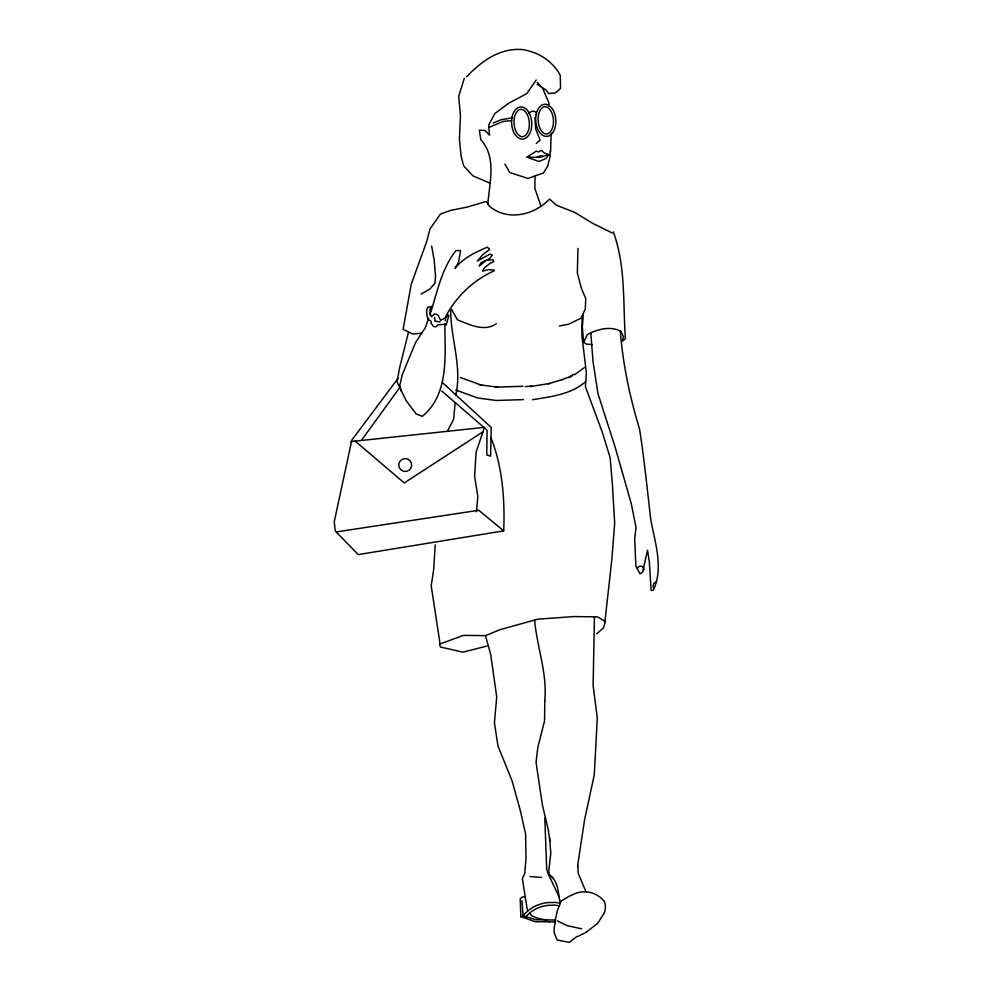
<?xml version="1.0" encoding="UTF-8"?>
<svg xmlns="http://www.w3.org/2000/svg" width="992" height="992" viewBox="0 0 992 992"><rect width="100%" height="100%" fill="white"/><g stroke="black" fill="none" stroke-linecap="round" stroke-linejoin="round"><path stroke-width="1.49" d="M534.998 176.254L534.849 188.468L540.876 205.852M548.861 106.132L548.911 102.746L542.537 88.152L537.267 82.311M550.151 151.23L550.089 156.575L547.683 166.148L543.442 172.968L527.992 178.448L509.727 172.546L504.916 164.077M544.806 700.563L544.546 720.862L537.776 747.522L536.052 762.451L542.401 804.872L548.514 830.924M582.118 317.849L581.895 335.854L586.346 372.583L585.404 386.644L602.082 431.607L610.167 457.672L612.436 485.212L614.693 523.106L611.965 558.223L604.872 622.12M577.976 248.273L577.332 273.036L581.709 289.242L585.751 298.468L585.28 309.157L580.915 318.271L568.614 324.223L559.426 325.959M594.456 616.826L593.117 685.571L597.296 718.034L594.295 774.64L584.561 819.913L577.592 865.867M550.585 151.999L551.143 133.337M435.215 544.868L433.702 569.296L431.21 585.751L440.076 643.92L463.438 635.376L485.584 635.649L499.844 629.722L537.85 619.169L573.798 616.565L597.469 616.863L605.38 621.55L603.446 627.961L596.824 633.665M583.246 315.245L582.329 327.013L583.668 342.314L587.252 334.713C597.11 329.158 610.452 325.686 620.918 331.316L623.472 336.697L622.319 341.273L625.406 338.694C622.877 303.006 625.853 266.042 613.316 231.905M455.154 402.839L453.592 419.368L447.442 431.284M476.445 511.773L477.834 496.508L474.598 476.172L476.098 452.178L484.456 427.341L350.697 441.614M444.887 324.136C444.862 355.434 449.413 394.047 422.307 416.355L416.218 413.986L406.026 400.446L397.085 381.994L399.553 367.945L408.406 332.481M445.259 320.751L445.706 316.572C456.109 296.608 473.482 280.178 493.979 270.903L494.425 270.146L488.647 269.638L482.521 271.089L484.518 267.728L490.259 263.215L493.768 261.727L493.024 259.755L486.477 260.115L479.198 266.129L481.095 262.669L489.552 258.627L492.317 255.167L490.036 254.051L477.288 261.094L482.72 254.721L489.664 249.451L487.394 247.132C475.515 252.253 463.165 257.97 455.043 268.448L458.614 262.062L460.623 250.616L456.035 250.567C441.452 268.534 437.174 292.814 430.02 314.414L429.896 314.762M455.75 395.386C462.297 366.842 450.79 339.103 450.69 310.856M487.89 203.918C489.366 182.516 496.967 157.554 480.785 139.661L479.372 130.15L485.038 130.547L489.564 135.185L488.597 125.24L494.859 113.534L509.07 103.019L526.752 93.632L536.201 80.005M544.72 700.997C547.547 673.68 536.957 647.119 534.589 620.074M548.874 870.418L550.808 853.046L549.518 837.608M554.826 922.572L557.244 910.892L561.001 901.406M555.446 922.362L554.181 927.26L554.119 932.604L557.082 939.957L569.272 942.4L576.984 936.386M446.164 325.14L448.917 315.22M464.306 78.331L458.726 96.274L460.449 116.163L459.395 139.066L461.044 155.893L463.648 165.862L473.01 175.906L490.494 183.334M428.668 318.221L425.27 327.782L415.586 342.5L402.194 374.852L399.776 385.516L401.227 391.208M604.463 912.615L597.779 923.217L586.21 932.244M361.993 439.617L398.97 388.566M397.891 378.622L351.813 440.126L334.217 521.891L335.308 531.067L358.248 554.602L503.713 530.881C504.916 499.447 502.597 467.046 490.891 437.571M548.861 154.603L545.935 158.484L538.978 161.498L527.174 157.232L539.388 157.381L548.861 154.603L544.298 153.004L541.57 150.338L538.396 151.937L536.275 151.168L526.752 157.294M431.644 306.788L430.094 308.735L430.032 313.323L431.52 316.721L434.285 314.142L436.133 314.166L438.092 315.282L440.646 320.329L446.028 317.341L448.024 315.072M466.612 76.843C481.356 61.144 500.104 47.554 522.722 49.6C538.544 52.179 552.656 61.058 560.269 75.392L560.542 88.387L555.47 92.901L548.588 93.583L546.009 90.061L537.242 84.27M536.3 143.406L540.094 140.108L535.643 128.898L534.986 117.527M569.123 377.63L573.302 374.294M585.751 381.449C571.442 394.456 550.845 396.626 532.53 399.739M574.529 374.716L584.548 367.536M483.228 431.644L404.228 482.93L355.099 441.056M561.063 901.046L570.623 895.379M421.104 294.103L430.02 288.87L434.992 283.154L435.525 275.85L434.198 260.226L431.644 246.004M496.372 323.652C484.307 332.258 469.414 324.533 457.461 319.771L451.472 309.33M577.753 936.46L586.136 932.282M489.329 127.261L503.155 121.458L511.636 120.565M493.21 123.008L501.22 119.722L512.083 117.887M561.894 379.738L572.644 375.621M536.957 157.158L540.714 155.831L543.132 156.5M548.241 383.83L562.811 379.428M485.683 201.599L466.947 207.154L450.864 210.341L440.448 214.024L430.007 228.842L426.796 241.354L411.308 283.948L403.099 329.356L412.97 334.056L421.699 333.213M486.985 646.04L462.892 652.178L440.374 646.982L439.555 644.155M431.83 306.404L427.825 307.185L426.696 309.789L426.957 315.58L428.11 319.412L431.136 321.296L431.111 323.268L433.69 326.678L436.418 326.715L437.534 324.88L445.619 324.21M530.41 386.558L549.99 383.42M336.821 531.848L478.752 510.272L503.713 530.881M525.376 386.657L531.613 385.975M495.752 387.14L522.933 386.285M523.354 399.615L496.174 400.483L477.536 397.953L455.812 390.042M525.276 896.991L522.189 896.991L520.205 898.752L520.862 916.844M549.531 921.915L555.036 921.915M547.324 919.931L535.643 919.708L523.069 915.74L521.966 900.736M592.398 344.584L586.594 344.137L583.916 342.352M530.05 876.531L541.496 877.436M435.141 321.284L440.101 321.83M549.345 921.853L535.159 921.667L520.701 916.583M479.334 384.735L497.972 387.264M581.672 928.81L566.866 925.561L557.318 920.861M555.036 919.931C547.063 920.241 538.594 919.596 531.452 915.517L529.691 913.024M460.375 377.506L482.112 385.417M612.213 232.984L592.472 223.237L574.604 212.325L556.351 205.22L549.556 199.02C534.217 215.338 507.148 221.625 489.118 205.902L486.464 201.624M549.159 874.919C558.942 880.958 557.864 893.532 560.269 903.328M441.725 390.96L487.072 430.156L486.762 454.931L490.569 456.184L491.251 427.478L442.916 382.999M552.941 878.019L549.221 874.498L548.898 871.658M528.141 910.817L527.26 909.565L522.375 878.726L524.731 873.406L526.008 858.588L525.562 833.689L520.081 809.621L512.033 780.816L497.959 745.922L494.425 722.858L496.719 696.905L490.705 654.484L485.584 636.083M558.942 896.669L547.981 873.369L546.691 868.831L544.806 818.115M586.012 891.858L578.212 873.32L577.877 865.346M434.595 317.428L435.141 320.738M548.464 831.408L550.014 841.328M620.31 331.055C622.902 364.362 629.821 397.073 639.555 429.015C644.18 458.738 647.206 488.659 650.616 518.531C654.633 541.818 663.995 567.337 653.368 590.153L651.149 590.525L649.351 562.067L647.528 550.262L642.68 571.913L640.026 573.847L635.872 566.159L634.682 538.644L636.021 527.521L631.309 503.775L615.201 447.367L597.978 393.675L593.03 361.534L590.786 332.903M553.214 905.237A10.168 10.168 0 0 1 558.942 906.105M525.413 917.29A33.443 33.443 0 0 1 552.705 905.262M560.108 903.613A12.933 12.933 0 0 0 552.842 902.509A36.208 36.208 0 0 0 523.292 915.517M603.992 900.736A14.942 14.942 0 0 1 604.426 912.429M570.921 895.664A25.42 25.42 0 0 1 603.545 900.525M653.926 588.504A4.266 4.266 0 0 1 656.134 581.895M637.397 568.118A3.472 3.472 0 0 1 644.006 569.768M529.034 113.423A4.501 4.501 0 0 1 536.176 112.53M538.482 114.985A23.287 23.287 0 0 0 539.251 126.616A15.326 15.326 0 0 0 541.372 130.77A9.585 9.585 0 0 0 544.397 133.486A4.055 4.055 0 0 0 548.874 133.188A9.585 9.585 0 0 0 551.502 130.101A15.326 15.326 0 0 0 553.065 125.699A23.287 23.287 0 0 0 552.284 114.055A15.326 15.326 0 0 0 550.163 109.914A9.585 9.585 0 0 0 547.138 107.198A4.055 4.055 0 0 0 542.661 107.496A9.585 9.585 0 0 0 540.032 110.583A15.326 15.326 0 0 0 538.482 114.985M514.389 117.651A23.287 23.287 0 0 0 515.158 129.295A15.326 15.326 0 0 0 517.278 133.449A9.585 9.585 0 0 0 520.304 136.164A4.055 4.055 0 0 0 524.78 135.867A9.585 9.585 0 0 0 527.409 132.779A15.326 15.326 0 0 0 528.959 128.377A23.287 23.287 0 0 0 528.19 116.734A15.326 15.326 0 0 0 526.07 112.592A9.585 9.585 0 0 0 523.044 109.876A4.055 4.055 0 0 0 518.568 110.174A9.585 9.585 0 0 0 515.939 113.262A15.326 15.326 0 0 0 514.389 117.651M512.021 117.217A25.693 25.693 0 0 0 512.876 130.051A17.732 17.732 0 0 0 515.332 134.85A11.991 11.991 0 0 0 519.114 138.248A6.46 6.46 0 0 0 526.244 137.776A11.991 11.991 0 0 0 529.53 133.908A17.732 17.732 0 0 0 531.328 128.824A25.693 25.693 0 0 0 530.472 115.977A17.732 17.732 0 0 0 528.017 111.178A11.991 11.991 0 0 0 524.235 107.781A6.46 6.46 0 0 0 517.117 108.264A11.991 11.991 0 0 0 513.819 112.133A17.732 17.732 0 0 0 512.021 117.217M536.114 114.539A25.693 25.693 0 0 0 536.97 127.373A17.732 17.732 0 0 0 539.425 132.172A11.991 11.991 0 0 0 543.207 135.569A6.46 6.46 0 0 0 550.337 135.098A11.991 11.991 0 0 0 553.623 131.229A17.732 17.732 0 0 0 555.421 126.145A25.693 25.693 0 0 0 554.565 113.299A17.732 17.732 0 0 0 552.11 108.5A11.991 11.991 0 0 0 548.328 105.102A6.46 6.46 0 0 0 541.21 105.586A11.991 11.991 0 0 0 537.912 109.455A17.732 17.732 0 0 0 536.114 114.539M401.599 470.382A6.448 6.448 0 0 0 411.655 465.496A6.448 6.448 0 0 0 402.392 459.234A6.448 6.448 0 0 0 401.599 470.382"/></g></svg>
